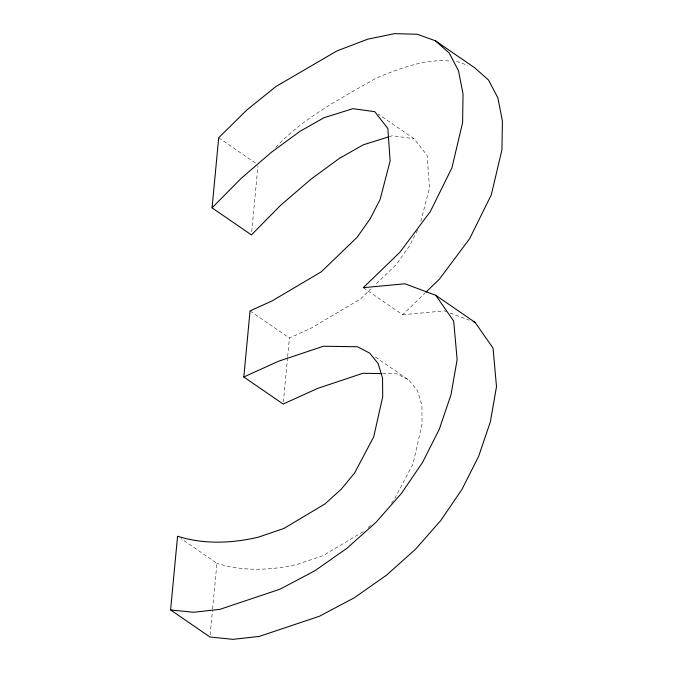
<?xml version="1.0" encoding="UTF-8"?>
<svg xmlns="http://www.w3.org/2000/svg" width="673" height="673" viewBox="0 0 673 673"><rect width="100%" height="100%" fill="white"/><g stroke="black" fill="none" stroke-linecap="round" stroke-linejoin="round"><path stroke-width="0.5" stroke-dasharray="3.37 2.52" d="M210.144 634.933L212.5 610.016M212.601 608.981L216.925 563.293L180.987 538.568M251.719 231.79L257.944 165.869M283.358 401.991L287.556 357.599M287.657 356.572L289.407 337.989L311.456 327.978L360.551 298.955L371.042 288.852M420.776 221.467L429.492 188.045L427.204 155.539L414.088 138.739L378.15 114.023M417.571 230.191L409.596 245.754L396.506 264.321L374.785 285.243M391.366 503.227L393.941 500.115L413.054 463.924L422.064 423.923L421.895 405.104L417.437 390.55L408.991 380.161L374.768 356.623M275.846 147.286C303.969 117.136 341.068 98.46 376.249 78.026C400.048 68.394 425.185 58.358 451.381 61.176M363.285 287.674L402.639 314.754L425.134 292.974M368.038 527.632L371.917 524.132M363.26 531.662L323.149 555.57L297.592 564.277A316.79 183.536 -55.5 0 1 216.916 563.293M389.246 136.678L392.233 135.744L414.088 138.739M402.639 314.754L444.34 310.867L446.258 311.582M382.449 373.616L396.877 373.851L408.991 380.161M456.513 61.31L468.029 65.432M450.102 313.021L469.317 320.205M218.691 137.755L255.479 163.059M250.053 310.909L289.407 337.989"/><path stroke-width="1.01" d="M212.062 207.848L218.691 137.755L246.865 109.977L275.938 86.514L336.887 50.955L367.752 39.169L394.563 33.65L417.159 34.239L435.397 40.759L449.194 53.007L458.498 70.758L463.049 94.001L462.587 122.696L451.92 167.829L430.316 211.566L400.023 252.114L363.285 287.674L404.986 283.787L435.717 295.287L475.079 322.367L493.048 348.143L496.497 386.672L490.365 421.803L478.671 456.26L461.964 489.389L440.781 520.498L415.493 549.235L386.495 575.213L354.309 597.767L319.49 616.224L259.298 636.406L232.951 639.35L209.951 637.011L170.597 609.94L177.563 536.213A316.79 183.536 -55.5 0 0 258.239 537.197L283.796 528.498L324.798 504.052L341.093 489.372L354.578 473.043L373.7 436.844L382.71 396.851L382.542 378.033L378.083 363.479L369.637 353.089L357.523 346.78L323.503 346.216L278.504 361.241L243.811 376.981L250.053 310.909L272.102 300.907L321.189 271.884L357.153 237.249L370.234 218.683L380.094 199.46L390.13 160.973L387.841 128.467L374.735 111.668L352.879 108.664L324.007 117.725L300.065 131.285L271.64 152.09L241.329 178.185L212.062 207.848L251.416 234.927L280.683 205.257L310.993 179.161L339.419 158.357L363.361 144.796L388.254 136.989M425.883 292.25L439.376 279.186L469.67 238.637L491.273 194.901L501.94 149.768L502.403 121.073L497.86 97.837L488.556 80.079L474.751 67.83L435.397 40.759M381.414 373.599L362.865 373.288L317.858 388.313L283.165 404.052L243.811 376.981M170.597 609.94L193.588 612.279L219.945 609.334L280.136 589.153L314.956 570.696L347.133 548.142L376.14 522.155L401.428 493.427L422.61 462.317L439.318 429.189L451.011 394.723L457.135 359.601L453.695 321.071L435.717 295.287M473.153 321.644L475.079 322.367"/></g></svg>
